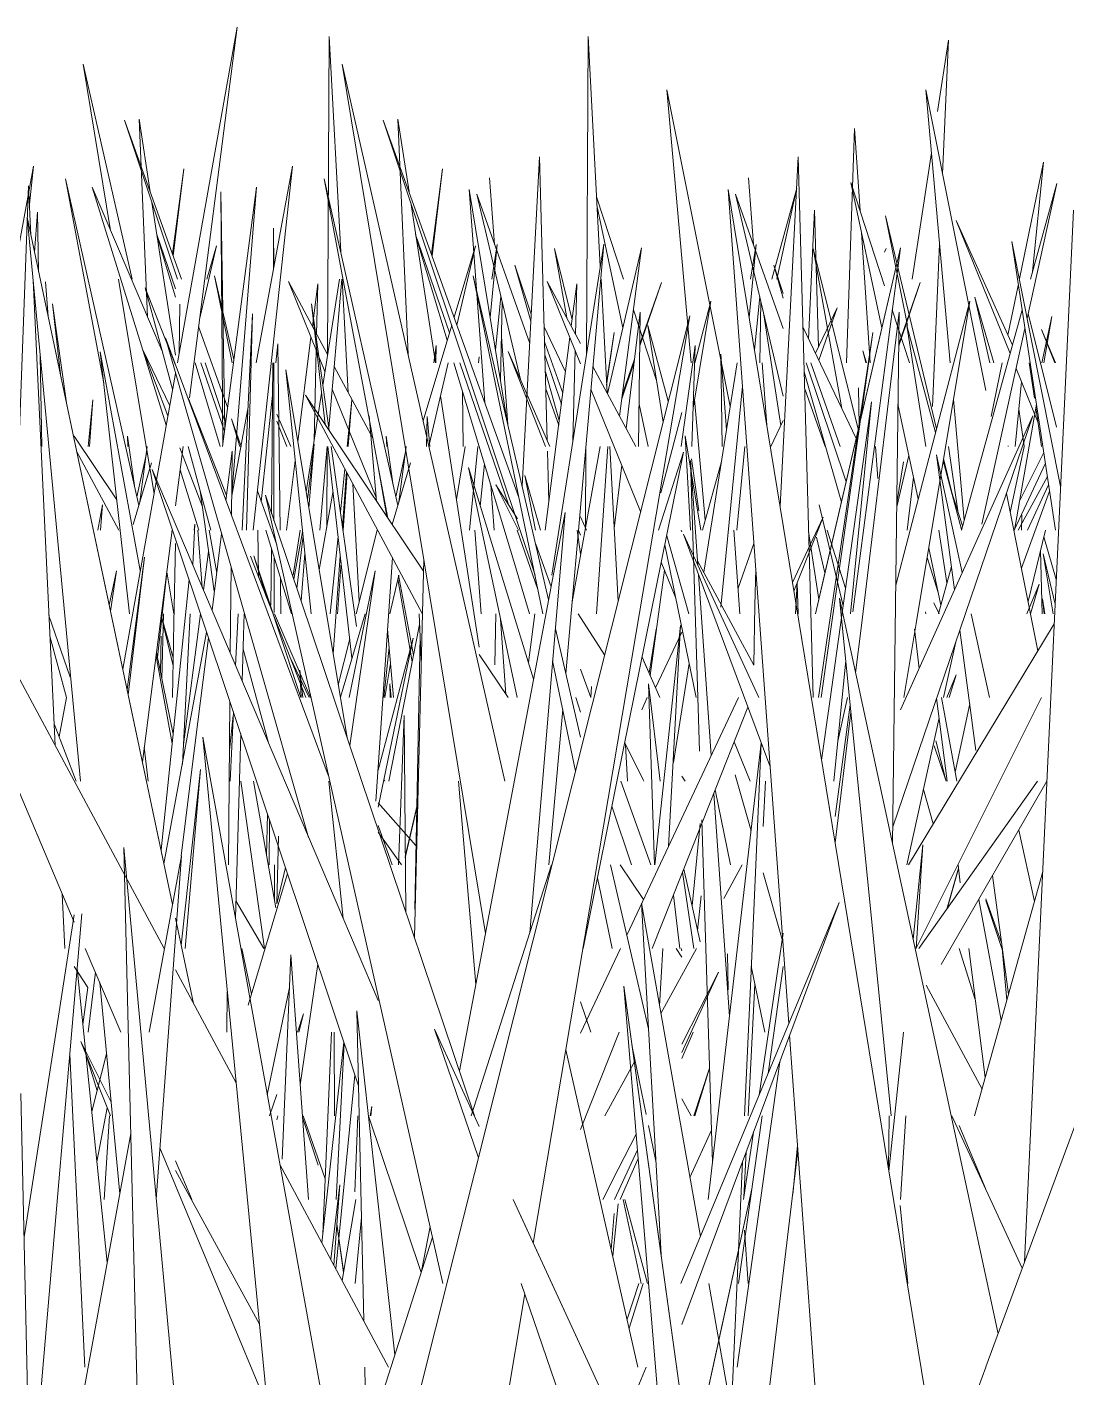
# Model space of a CAD drawing. Header units: millimetres. Extents: x -9575 to 27274, y -4387 to 11354.
# Drawn here: x -7420.38 to -7386.11, y 3071.7 to 3116.24 of the extents above; entities that cross this region are included whole.
import ezdxf

# ---------------------------------------------------------------- set-up
doc = ezdxf.new("R2010")
doc.units = ezdxf.units.MM
doc.layers.add('G-IMPT', color=8, linetype='Continuous', lineweight=9)

# ---------------------------------------------------------------- blocks, each defined once
blk = doc.blocks.new('Grass Array - 25_dwg-V27-North')
at = {"layer": 'G-IMPT'}
for p in [(-7392.965, 3103.062), (-7392.903, 3103.33)]:
    blk.add_line(p, (-7392.502, 3106.166), dxfattribs=at)
blk = doc.blocks.new('Grass Array - 25_dwg-V31-North')
at = {"layer": 'G-IMPT'}
for p in [(-7392.965, 3103.062), (-7392.903, 3103.33)]:
    blk.add_line(p, (-7392.502, 3106.166), dxfattribs=at)
blk = doc.blocks.new('Grass Array - 25_dwg-V35-North')
at = {"layer": 'G-IMPT'}
for p in [(-7392.965, 3103.062), (-7392.903, 3103.33)]:
    blk.add_line(p, (-7392.502, 3106.166), dxfattribs=at)
blk = doc.blocks.new('Grass Array - Grass Array-440908-North')
for name in ['Grass Array - 25_dwg-V27-North', 'Grass Array - 25_dwg-V31-North', 'Grass Array - 25_dwg-V35-North', 'Grass Array - 25_dwg-V35-North']:
    blk.add_blockref(name, (0, 0))
blk = doc.blocks.new('Grass Array - 25_dwg-V41-North')
at = {"layer": 'G-IMPT'}
for p, q in [((-7410.471, 3105.445), (-7410.415, 3115.929)), ((-7410.039, 3108.822), (-7410.415, 3115.929)), ((-7390.369, 3113.449), (-7390.013, 3115.803)), ((-7390.205, 3111.395), (-7390.013, 3115.803)), ((-7416.916, 3107.931), (-7418.523, 3115.009)), ((-7417.62, 3109.531), (-7418.523, 3115.009)), ((-7398.487, 3105.172), (-7399.288, 3114.165)), ((-7397.203, 3103.724), (-7399.288, 3114.165)), ((-7415.284, 3107.931), (-7417.167, 3113.171)), ((-7415.42, 3107.931), (-7417.167, 3113.171)), ((-7416.404, 3106.687), (-7416.684, 3113.195)), ((-7416.315, 3110.802), (-7416.684, 3113.195)), ((-7393.374, 3105.172), (-7393.103, 3112.896)), ((-7392.924, 3110.179), (-7393.103, 3112.896)), ((-7391.202, 3107.931), (-7390.573, 3112.092)), ((-7421.465, 3104.563), (-7420.162, 3111.647)), ((-7420.297, 3110.394), (-7420.162, 3111.647)), ((-7404.058, 3101.099), (-7403.489, 3111.957)), ((-7403.232, 3102.6), (-7403.489, 3111.957)), ((-7387.671, 3107.942), (-7386.881, 3111.778)), ((-7387.24, 3108.175), (-7386.881, 3111.778)), ((-7419.11, 3111.229), (-7417.847, 3104.497)), ((-7419.11, 3111.229), (-7416.69, 3100.469)), ((-7416.69, 3100.469), (-7419.11, 3111.229)), ((-7415.58, 3108.756), (-7415.211, 3111.56)), ((-7415.56, 3108.699), (-7415.211, 3111.56)), ((-7404.971, 3109.074), (-7405.133, 3111.262)), ((-7405.803, 3110.884), (-7405.293, 3103.865)), ((-7405.803, 3110.884), (-7404.539, 3103.166)), ((-7404.539, 3103.166), (-7405.803, 3110.884)), ((-7404.116, 3104.617), (-7405.558, 3110.726)), ((-7403.811, 3105.807), (-7405.558, 3110.726)), ((-7395.837, 3107.931), (-7395.012, 3110.931)), ((-7395.664, 3107.931), (-7395.015, 3110.881)), ((-7415.485, 3105.415), (-7416.262, 3110.457)), ((-7400.722, 3107.931), (-7401.605, 3110.644)), ((-7400.738, 3106.322), (-7401.588, 3110.314)), ((-7394.621, 3105.964), (-7394.424, 3110.195)), ((-7394.299, 3105.683), (-7394.424, 3110.195)), ((-7390.405, 3102.992), (-7392.091, 3110.012)), ((-7391.358, 3106.395), (-7392.091, 3110.012)), ((-7387.983, 3105.475), (-7389.759, 3109.856)), ((-7387.906, 3105.754), (-7389.759, 3109.856)), ((-7415.485, 3107.611), (-7416.099, 3109.399)), ((-7392.593, 3105.172), (-7392.876, 3109.462)), ((-7415.485, 3107.33), (-7416.091, 3109.346)), ((-7414.693, 3106.597), (-7414.131, 3109.02)), ((-7414.456, 3107.931), (-7414.131, 3109.02)), ((-7405.112, 3106.664), (-7404.878, 3109.073)), ((-7405.061, 3107.931), (-7404.878, 3109.073)), ((-7400.126, 3108.96), (-7401.243, 3104.149)), ((-7401.243, 3104.149), (-7400.126, 3108.96)), ((-7400.126, 3108.96), (-7400.848, 3103.415)), ((-7390.538, 3103.728), (-7390.305, 3109.083)), ((-7402.414, 3106.588), (-7402.999, 3108.938)), ((-7402.592, 3106.655), (-7402.999, 3108.938)), ((-7392.119, 3108.827), (-7392.063, 3108.938)), ((-7392.119, 3108.819), (-7392.063, 3108.938)), ((-7403.76, 3106.775), (-7404.298, 3108.386)), ((-7403.772, 3106.543), (-7404.298, 3108.386)), ((-7416.544, 3103.006), (-7417.356, 3107.931)), ((-7414.203, 3108.038), (-7413.611, 3105.172)), ((-7414.203, 3108.038), (-7413.56, 3105.279)), ((-7410.558, 3104.878), (-7411.764, 3107.847)), ((-7410.469, 3105.443), (-7411.764, 3107.847)), ((-7410.971, 3106.375), (-7410.794, 3107.77)), ((-7410.833, 3106.118), (-7410.794, 3107.77)), ((-7410.629, 3104.422), (-7410.08, 3107.931)), ((-7410.434, 3103.028), (-7410.002, 3107.931)), ((-7409.793, 3104.187), (-7409.992, 3107.931)), ((-7400.18, 3105.733), (-7399.471, 3107.821)), ((-7400.18, 3105.789), (-7399.471, 3107.821)), ((-7388.054, 3106.083), (-7387.718, 3107.715)), ((-7404.762, 3107.356), (-7404.935, 3105.588)), ((-7404.723, 3107.188), (-7404.773, 3104.597)), ((-7398.426, 3103.671), (-7397.839, 3107.201)), ((-7398.367, 3105.172), (-7397.839, 3107.201)), ((-7389.139, 3107.336), (-7388.646, 3105.172)), ((-7389.139, 3107.336), (-7388.516, 3105.172)), ((-7388.516, 3105.172), (-7389.139, 3107.336)), ((-7419.535, 3107.113), (-7419.258, 3104.694)), ((-7419.535, 3107.113), (-7419.079, 3103.848)), ((-7400.629, 3103.007), (-7400.167, 3106.841)), ((-7399.631, 3104.581), (-7400.392, 3106.918)), ((-7400.221, 3102.413), (-7400.167, 3106.841)), ((-7395.535, 3103.098), (-7396.09, 3106.754)), ((-7386.456, 3103.052), (-7387.385, 3106.79)), ((-7413.766, 3103.708), (-7414.723, 3106.369)), ((-7402.632, 3104.872), (-7403.335, 3106.353)), ((-7399.915, 3106.395), (-7399.417, 3103.213)), ((-7399.915, 3106.395), (-7399.244, 3103.903)), ((-7411.455, 3102.568), (-7411.018, 3106.01)), ((-7404.532, 3103.136), (-7404.745, 3106.022)), ((-7402.722, 3104.165), (-7403.322, 3105.865)), ((-7401.28, 3104.503), (-7401.032, 3106.166)), ((-7401.277, 3104.436), (-7401.032, 3106.166)), ((-7410.916, 3102.588), (-7410.845, 3105.586)), ((-7406.89, 3105.741), (-7406.968, 3105.172)), ((-7406.89, 3105.741), (-7406.908, 3105.172)), ((-7406.908, 3105.172), (-7406.89, 3105.741)), ((-7402.768, 3103.803), (-7403.31, 3105.426)), ((-7392.837, 3105.566), (-7392.732, 3105.172)), ((-7392.837, 3105.566), (-7392.714, 3105.172)), ((-7414.007, 3102.413), (-7414.836, 3105.172)), ((-7413.87, 3102.914), (-7414.646, 3105.172)), ((-7413.836, 3103.176), (-7414.501, 3105.172)), ((-7408.973, 3102.662), (-7410.256, 3105.046)), ((-7405.501, 3105.172), (-7405.471, 3105.364)), ((-7400.774, 3103.985), (-7400.366, 3105.185)), ((-7400.753, 3104.144), (-7400.354, 3105.289)), ((-7388.607, 3103.397), (-7388.242, 3105.172)), ((-7387.058, 3103.194), (-7387.783, 3104.982)), ((-7387.177, 3104.006), (-7387.347, 3105.172)), ((-7402.837, 3103.264), (-7403.295, 3104.868)), ((-7387.814, 3102.413), (-7387.602, 3104.536)), ((-7411.179, 3100.911), (-7410.668, 3104.172)), ((-7408.872, 3100.728), (-7410.322, 3104.298)), ((-7406.003, 3102.413), (-7406.023, 3104.231)), ((-7402.856, 3103.117), (-7403.279, 3104.31)), ((-7392.955, 3103.107), (-7392.981, 3104.347)), ((-7418.359, 3102.413), (-7418.206, 3103.945)), ((-7418.318, 3102.413), (-7418.206, 3103.945)), ((-7399.907, 3102.413), (-7400.204, 3103.809)), ((-7398.235, 3102.339), (-7398.379, 3103.955)), ((-7387.692, 3103.636), (-7387.511, 3102.426)), ((-7386.944, 3102.413), (-7387.131, 3103.696)), ((-7412.147, 3103.477), (-7411.681, 3102.413)), ((-7411.681, 3102.413), (-7412.147, 3103.477)), ((-7412.147, 3103.25), (-7411.816, 3102.413)), ((-7399.485, 3100.882), (-7398.795, 3103.531)), ((-7417.419, 3100.652), (-7418.823, 3102.748)), ((-7417.053, 3102.413), (-7417.066, 3102.752)), ((-7416.838, 3101.128), (-7417.066, 3102.752)), ((-7416.544, 3103.006), (-7416.191, 3100.859)), ((-7416.653, 3100.591), (-7416.414, 3102.413)), ((-7410.732, 3099.654), (-7410.489, 3102.413)), ((-7410.487, 3102.413), (-7410.501, 3099.739)), ((-7406.222, 3100.662), (-7405.942, 3102.413)), ((-7405.791, 3099.654), (-7405.524, 3102.413)), ((-7398.235, 3102.339), (-7398.024, 3099.977)), ((-7392.341, 3101.35), (-7392.411, 3102.413)), ((-7417.351, 3099.654), (-7418.742, 3102.255)), ((-7416.877, 3099.843), (-7416.271, 3101.869)), ((-7416.752, 3100.745), (-7416.444, 3102.183)), ((-7411.826, 3099.654), (-7411.536, 3101.932)), ((-7405.303, 3101.834), (-7405.439, 3100.441)), ((-7403.177, 3100.589), (-7403.223, 3102.252)), ((-7398.234, 3100.288), (-7398.479, 3102.005)), ((-7398.113, 3099.654), (-7397.492, 3101.913)), ((-7391.714, 3100.549), (-7391.493, 3101.906)), ((-7389.9, 3100.891), (-7390.171, 3102.019)), ((-7409.957, 3099.654), (-7409.83, 3101.541)), ((-7401.026, 3099.708), (-7400.775, 3101.794)), ((-7409.429, 3097.305), (-7409.634, 3101.175)), ((-7405.095, 3101.143), (-7404.987, 3099.654)), ((-7387.609, 3098.4), (-7386.677, 3100.932)), ((-7410.751, 3098.347), (-7410.293, 3100.897)), ((-7387.601, 3099.654), (-7387.589, 3100.16)), ((-7411.609, 3098.168), (-7411.376, 3099.654)), ((-7411.589, 3098.038), (-7411.293, 3099.602)), ((-7409.532, 3096.895), (-7408.84, 3099.654)), ((-7405.414, 3096.895), (-7405.615, 3099.654)), ((-7387.389, 3097.297), (-7386.808, 3099.654)), ((-7386.863, 3099.43), (-7386.459, 3098.026)), ((-7386.459, 3098.026), (-7386.863, 3099.43)), ((-7390.714, 3098.756), (-7390.352, 3097.594)), ((-7386.976, 3098.974), (-7386.92, 3096.895)), ((-7417.667, 3097.174), (-7417.432, 3098.313)), ((-7417.626, 3096.983), (-7417.432, 3098.313)), ((-7415.765, 3098.28), (-7415.537, 3096.895)), ((-7410.143, 3096.895), (-7410.029, 3098.588)), ((-7387.425, 3096.895), (-7387.027, 3097.868)), ((-7387.308, 3096.895), (-7387.027, 3097.868)), ((-7386.836, 3096.895), (-7386.912, 3097.393)), ((-7386.856, 3096.895), (-7386.912, 3097.393)), ((-7415.932, 3094.745), (-7415.879, 3096.895)), ((-7404.956, 3095.215), (-7404.923, 3096.895)), ((-7404.773, 3096.715), (-7404.593, 3094.238)), ((-7415.974, 3094.952), (-7415.95, 3096.158)), ((-7410.119, 3094.556), (-7409.74, 3096.066)), ((-7399.639, 3096.384), (-7399.879, 3094.941)), ((-7408.41, 3094.136), (-7408.425, 3094.591)), ((-7408.371, 3094.136), (-7408.425, 3094.591)), ((-7400.12, 3093.73), (-7399.938, 3094.136)), ((-7408.601, 3091.421), (-7408.58, 3091.377))]:
    blk.add_line(p, q, dxfattribs=at)
blk = doc.blocks.new('Grass Array - Grass Array-V47-North')
blk.add_blockref('Grass Array - 25_dwg-V41-North', (0, 0))
blk = doc.blocks.new('Grass Array - 25_dwg-V48-North')
at = {"layer": 'G-IMPT'}
for p, q in [((-7415.422, 3105.172), (-7413.45, 3116.238)), ((-7415.026, 3104.011), (-7413.45, 3116.238)), ((-7401.941, 3105.445), (-7401.885, 3115.929)), ((-7401.484, 3108.352), (-7401.885, 3115.929)), ((-7404.627, 3091.377), (-7409.993, 3115.009)), ((-7408.014, 3103.006), (-7409.993, 3115.009)), ((-7389.957, 3105.172), (-7390.758, 3114.165)), ((-7388.778, 3104.254), (-7390.758, 3114.165)), ((-7404.164, 3100.723), (-7408.637, 3113.171)), ((-7404.75, 3101.509), (-7408.637, 3113.171)), ((-7407.82, 3105.437), (-7408.154, 3113.195)), ((-7407.785, 3110.802), (-7408.154, 3113.195)), ((-7412.847, 3100.37), (-7411.631, 3111.647)), ((-7412.823, 3105.172), (-7411.631, 3111.647)), ((-7395.562, 3100.44), (-7394.959, 3111.957)), ((-7394.647, 3100.586), (-7394.959, 3111.957)), ((-7410.58, 3111.229), (-7408.481, 3100.044)), ((-7410.58, 3111.229), (-7408.16, 3100.469)), ((-7408.16, 3100.469), (-7410.58, 3111.229)), ((-7407.05, 3108.756), (-7406.681, 3111.56)), ((-7407.029, 3108.699), (-7406.681, 3111.56)), ((-7396.441, 3109.074), (-7396.603, 3111.262)), ((-7420.737, 3099.983), (-7420.326, 3111.004)), ((-7420.248, 3109.371), (-7420.326, 3111.004)), ((-7415.789, 3103.113), (-7418.232, 3110.961)), ((-7415.92, 3105.556), (-7418.232, 3110.961)), ((-7413.921, 3102.527), (-7413.986, 3110.805)), ((-7413.854, 3103.036), (-7413.986, 3110.805)), ((-7413.936, 3102.413), (-7412.816, 3110.964)), ((-7413.631, 3100.838), (-7412.816, 3110.964)), ((-7397.273, 3110.884), (-7395.275, 3083.386)), ((-7397.273, 3110.884), (-7395.458, 3099.806)), ((-7386.998, 3048.153), (-7397.273, 3110.884)), ((-7395.457, 3104.07), (-7397.028, 3110.726)), ((-7395.457, 3106.302), (-7397.028, 3110.726)), ((-7392.208, 3106.322), (-7393.228, 3111.113)), ((-7392.119, 3107.706), (-7393.228, 3111.113)), ((-7387.421, 3106.628), (-7386.44, 3111.084)), ((-7387.307, 3107.931), (-7386.44, 3111.084)), ((-7406.917, 3105.172), (-7407.732, 3110.457)), ((-7420.376, 3109.974), (-7418.61, 3091.377)), ((-7420.376, 3109.974), (-7418.076, 3099.11)), ((-7415.578, 3087.307), (-7420.376, 3109.974)), ((-7420.131, 3108.818), (-7420.031, 3110.134)), ((-7419.994, 3108.171), (-7420.031, 3110.134)), ((-7386.41, 3099.088), (-7385.894, 3110.195)), ((-7412.258, 3108.241), (-7412.249, 3109.607)), ((-7412.247, 3108.301), (-7412.249, 3109.607)), ((-7406.456, 3106.161), (-7407.569, 3109.399)), ((-7418.823, 3086.725), (-7428.288, 3109.032)), ((-7406.53, 3105.915), (-7407.561, 3109.346)), ((-7406.302, 3106.675), (-7405.6, 3109.02)), ((-7406.207, 3106.409), (-7405.6, 3109.02)), ((-7403.079, 3098.168), (-7401.37, 3109.077)), ((-7402.62, 3094.922), (-7401.37, 3109.077)), ((-7396.582, 3106.664), (-7396.348, 3109.073)), ((-7396.531, 3107.931), (-7396.348, 3109.073)), ((-7394.397, 3096.895), (-7391.596, 3108.96)), ((-7391.596, 3108.96), (-7394.075, 3098.283)), ((-7391.596, 3108.96), (-7393.158, 3096.962)), ((-7386.483, 3099.654), (-7387.926, 3109.165)), ((-7386.317, 3101.087), (-7387.926, 3109.165)), ((-7392.985, 3102.978), (-7394.469, 3108.938)), ((-7393.527, 3103.66), (-7394.469, 3108.938)), ((-7395.457, 3107.454), (-7395.768, 3108.386)), ((-7395.457, 3107.295), (-7395.768, 3108.386)), ((-7419.449, 3092.55), (-7420.177, 3107.887)), ((-7419.682, 3106.698), (-7419.77, 3107.84)), ((-7415.578, 3104.295), (-7416.486, 3107.642)), ((-7415.485, 3105.088), (-7416.486, 3107.642)), ((-7405.673, 3108.038), (-7403.374, 3096.895)), ((-7405.673, 3108.038), (-7403.187, 3097.359)), ((-7402.133, 3105.136), (-7403.234, 3107.847)), ((-7402.133, 3105.802), (-7403.234, 3107.847)), ((-7402.441, 3106.375), (-7402.263, 3107.77)), ((-7402.303, 3106.118), (-7402.263, 3107.77)), ((-7401.263, 3104.187), (-7401.461, 3107.931)), ((-7391.65, 3105.733), (-7390.941, 3107.821)), ((-7391.649, 3105.789), (-7390.941, 3107.821)), ((-7396.232, 3107.356), (-7396.405, 3105.588)), ((-7396.193, 3107.188), (-7396.232, 3105.172)), ((-7391.747, 3097.84), (-7389.309, 3107.201)), ((-7391.077, 3096.571), (-7389.309, 3107.201)), ((-7415.336, 3107.101), (-7415.366, 3105.486)), ((-7412.943, 3106.781), (-7413.287, 3099.654)), ((-7413.267, 3048), (-7398.538, 3106.72)), ((-7412.943, 3106.781), (-7413.145, 3099.654)), ((-7411.005, 3107.113), (-7410.549, 3103.131)), ((-7411.005, 3107.113), (-7410.422, 3102.942)), ((-7400.298, 3096.276), (-7398.538, 3106.72)), ((-7394.393, 3105.486), (-7393.681, 3106.976)), ((-7394.287, 3105.261), (-7393.681, 3106.976)), ((-7392.892, 3096.424), (-7391.637, 3106.841)), ((-7391.294, 3105.172), (-7391.862, 3106.918)), ((-7391.851, 3089.298), (-7391.637, 3106.841)), ((-7389.583, 3099.654), (-7387.585, 3106.92)), ((-7407.325, 3103.258), (-7406.382, 3106.407)), ((-7393.057, 3102.668), (-7394.805, 3106.353)), ((-7391.385, 3106.395), (-7390.762, 3102.413)), ((-7391.385, 3106.395), (-7390.436, 3102.871)), ((-7388.913, 3099.847), (-7387.492, 3106.304)), ((-7386.93, 3105.172), (-7386.607, 3106.696)), ((-7386.873, 3105.172), (-7386.607, 3106.696)), ((-7412.825, 3095.559), (-7415.816, 3105.997)), ((-7410.453, 3091.574), (-7415.816, 3105.997)), ((-7403.296, 3099.654), (-7402.487, 3106.01)), ((-7394.203, 3094.136), (-7392.502, 3106.166)), ((-7394.027, 3095.946), (-7392.502, 3106.166)), ((-7386.511, 3105.172), (-7386.942, 3106.267)), ((-7386.484, 3105.172), (-7386.942, 3106.267)), ((-7419.885, 3102.413), (-7419.942, 3105.405)), ((-7416.642, 3098.327), (-7417.962, 3105.532)), ((-7417.001, 3096.895), (-7417.962, 3105.532)), ((-7415.675, 3103.75), (-7416.548, 3105.575)), ((-7415.734, 3103.422), (-7416.548, 3105.575)), ((-7412.111, 3105.791), (-7412.176, 3105.172)), ((-7412.111, 3105.791), (-7412.039, 3099.654)), ((-7404.519, 3105.539), (-7403.286, 3102.413)), ((-7404.519, 3105.539), (-7403.151, 3102.413)), ((-7403.151, 3102.413), (-7404.519, 3105.539)), ((-7402.386, 3102.588), (-7402.315, 3105.586)), ((-7398.36, 3105.741), (-7398.815, 3102.413)), ((-7398.36, 3105.741), (-7398.466, 3102.413)), ((-7398.466, 3102.413), (-7398.36, 3105.741)), ((-7397.325, 3102.958), (-7397.507, 3105.453)), ((-7397.473, 3102.413), (-7397.507, 3105.453)), ((-7412.315, 3100.195), (-7412.28, 3105.172)), ((-7412.238, 3099.964), (-7412.244, 3105.172)), ((-7411.851, 3104.941), (-7411.009, 3096.895)), ((-7411.851, 3104.941), (-7410.169, 3094.859)), ((-7409.827, 3092.809), (-7411.851, 3104.941)), ((-7407.113, 3102.508), (-7406.494, 3105.172)), ((-7404.306, 3098.518), (-7406.306, 3105.172)), ((-7404.51, 3100.497), (-7406.116, 3105.172)), ((-7400.309, 3102.413), (-7401.726, 3105.046)), ((-7398.075, 3098.263), (-7396.971, 3105.172)), ((-7396, 3103.114), (-7396.152, 3105.172)), ((-7393.386, 3101.249), (-7394.695, 3105.172)), ((-7393.575, 3102.413), (-7394.547, 3105.172)), ((-7417.222, 3095.072), (-7415.485, 3104.821)), ((-7393.541, 3100.58), (-7394.764, 3104.868)), ((-7412.288, 3104.104), (-7412.657, 3100.588)), ((-7407.349, 3096.902), (-7411.201, 3104.104)), ((-7407.315, 3098.301), (-7411.201, 3104.104)), ((-7405.471, 3095.79), (-7406.748, 3104.077)), ((-7400.156, 3100.269), (-7401.792, 3104.298)), ((-7397.508, 3097.108), (-7396.801, 3104.396)), ((-7394.075, 3102.413), (-7394.749, 3104.31)), ((-7413.802, 3100.795), (-7415.063, 3104.011)), ((-7413.631, 3100.779), (-7413.091, 3103.716)), ((-7409.829, 3102.413), (-7409.676, 3103.945)), ((-7409.788, 3102.413), (-7409.676, 3103.945)), ((-7393.922, 3094.004), (-7392.55, 3103.878)), ((-7393.243, 3096.895), (-7392.55, 3103.878)), ((-7391.008, 3100.678), (-7391.674, 3103.809)), ((-7389.705, 3102.339), (-7389.849, 3103.955)), ((-7387.838, 3099.654), (-7387.113, 3103.804)), ((-7413.315, 3102.413), (-7413.641, 3103.318)), ((-7413.641, 3103.318), (-7413.362, 3102.413)), ((-7408.862, 3100.612), (-7409.106, 3103.425)), ((-7407.213, 3102.413), (-7407.189, 3103.403)), ((-7407.105, 3102.413), (-7407.189, 3103.403)), ((-7395.863, 3102.413), (-7395.457, 3103.263)), ((-7391.844, 3089.869), (-7387.229, 3103.421)), ((-7391.59, 3093.73), (-7387.229, 3103.421)), ((-7408.523, 3102.413), (-7408.536, 3102.752)), ((-7408.308, 3101.128), (-7408.536, 3102.752)), ((-7408.014, 3103.006), (-7405.269, 3086.354)), ((-7398.509, 3099.654), (-7398.687, 3102.758)), ((-7398.166, 3099.654), (-7398.687, 3102.758)), ((-7415.233, 3102.413), (-7415.485, 3100.457)), ((-7414.598, 3100.418), (-7415.336, 3102.371)), ((-7414.321, 3099.654), (-7415.068, 3102.413)), ((-7411.137, 3100.657), (-7410.918, 3102.485)), ((-7411.092, 3100.388), (-7410.918, 3102.485)), ((-7410.467, 3102.413), (-7409.667, 3095.431)), ((-7410.349, 3102.413), (-7409.52, 3096.479)), ((-7408.123, 3100.591), (-7407.884, 3102.413)), ((-7402.411, 3097.289), (-7401.491, 3102.413)), ((-7401.957, 3102.413), (-7401.971, 3099.739)), ((-7401.613, 3096.895), (-7401.241, 3102.413)), ((-7400.899, 3097.305), (-7401.17, 3102.413)), ((-7396.716, 3102.413), (-7396.986, 3099.654)), ((-7389.704, 3100.288), (-7390.007, 3102.413)), ((-7389.705, 3102.339), (-7389.494, 3099.977)), ((-7388.778, 3072.066), (-7377.593, 3102.436)), ((-7388.042, 3102.435), (-7388.044, 3102.413)), ((-7388.042, 3102.435), (-7388.042, 3102.413)), ((-7388.042, 3102.413), (-7388.042, 3102.435)), ((-7387.975, 3100.233), (-7387.514, 3102.413)), ((-7413.822, 3100.635), (-7413.618, 3102.253)), ((-7413.637, 3100.137), (-7413.618, 3102.253)), ((-7408.347, 3099.843), (-7407.741, 3101.869)), ((-7408.222, 3100.745), (-7407.914, 3102.183)), ((-7400.716, 3092.458), (-7398.739, 3102.226)), ((-7399.562, 3099.654), (-7398.739, 3102.226)), ((-7398.214, 3092.368), (-7398.512, 3101.95)), ((-7398.27, 3098.484), (-7398.512, 3101.95)), ((-7391.313, 3102.114), (-7391.715, 3100.425)), ((-7389.556, 3098.252), (-7390.406, 3102.13)), ((-7390.406, 3102.13), (-7389.812, 3097.682)), ((-7390.185, 3101.936), (-7389.577, 3099.677)), ((-7387.834, 3099.674), (-7386.818, 3101.863)), ((-7387.672, 3100.604), (-7386.871, 3102.215)), ((-7409.453, 3081.337), (-7416.248, 3101.647)), ((-7412.265, 3092.277), (-7416.248, 3101.647)), ((-7414.712, 3099.654), (-7415.332, 3101.644)), ((-7410.046, 3100.247), (-7409.903, 3101.677)), ((-7409.98, 3099.777), (-7409.849, 3101.576)), ((-7408.522, 3100.104), (-7408.809, 3101.734)), ((-7404.228, 3094.136), (-7405.831, 3101.714)), ((-7403.683, 3094.737), (-7405.831, 3101.714)), ((-7404.75, 3101.509), (-7403.636, 3098.166)), ((-7403.622, 3099.654), (-7403.971, 3101.459)), ((-7403.451, 3099.654), (-7403.971, 3101.459)), ((-7391.161, 3101.4), (-7391.376, 3099.654)), ((-7387.709, 3099.654), (-7386.751, 3101.424)), ((-7414.208, 3097.644), (-7414.673, 3100.953)), ((-7412.147, 3099.172), (-7412.785, 3100.943)), ((-7404.179, 3099.654), (-7404.923, 3101.144)), ((-7404.209, 3100.026), (-7404.923, 3101.144)), ((-7389.544, 3099.797), (-7389.921, 3100.956)), ((-7387.41, 3099.654), (-7386.71, 3101.151)), ((-7418.047, 3099.654), (-7417.891, 3100.487)), ((-7417.95, 3099.654), (-7417.891, 3100.487)), ((-7406.673, 3074.823), (-7412.52, 3100.801)), ((-7409.398, 3091.535), (-7412.52, 3100.801)), ((-7394.469, 3094.136), (-7394.647, 3100.586)), ((-7393.484, 3097.154), (-7394.269, 3100.486)), ((-7387.065, 3095.677), (-7388.101, 3100.862)), ((-7412.847, 3100.37), (-7412.924, 3099.654)), ((-7406.126, 3081.825), (-7402.642, 3100.239)), ((-7403.436, 3090.802), (-7402.642, 3100.239)), ((-7402.133, 3100.088), (-7401.943, 3099.654)), ((-7401.943, 3099.654), (-7402.133, 3100.088)), ((-7395.151, 3097.928), (-7394.138, 3100.081)), ((-7395.104, 3097.643), (-7394.138, 3100.081)), ((-7415.588, 3099.654), (-7416.574, 3092.01)), ((-7414.915, 3098.511), (-7414.845, 3099.854)), ((-7414.866, 3099.654), (-7414.845, 3099.854)), ((-7414.599, 3097.767), (-7414.748, 3099.654)), ((-7414.125, 3098.234), (-7414.376, 3099.654)), ((-7412.745, 3098.097), (-7412.767, 3099.654)), ((-7412.511, 3099.654), (-7411.661, 3096.895)), ((-7403.546, 3097.693), (-7404.22, 3099.654)), ((-7402.246, 3099.654), (-7402.133, 3098.866)), ((-7402.198, 3099.654), (-7402.133, 3099.489)), ((-7398.795, 3099.6), (-7398.824, 3099.654)), ((-7396.884, 3096.895), (-7397.084, 3099.654)), ((-7386.998, 3048.153), (-7395.458, 3099.806)), ((-7394.288, 3097.361), (-7394.62, 3099.612)), ((-7393.403, 3097.739), (-7394.006, 3099.654)), ((-7390.331, 3099.654), (-7390.06, 3097.92)), ((-7415.485, 3099.215), (-7415.534, 3096.597)), ((-7414.279, 3097.013), (-7413.962, 3099.527)), ((-7411.486, 3097.734), (-7411.279, 3099.469)), ((-7410.382, 3096.895), (-7410.127, 3099.442)), ((-7403.107, 3097.782), (-7403.614, 3099.193)), ((-7398.324, 3094.136), (-7399.357, 3099.173)), ((-7398.562, 3096.895), (-7399.297, 3099.469)), ((-7395.892, 3091.879), (-7398.746, 3099.515)), ((-7396.263, 3094.136), (-7398.746, 3099.515)), ((-7396.945, 3097.742), (-7396.425, 3099.214)), ((-7394.358, 3099.418), (-7394.082, 3098.25)), ((-7415.578, 3087.307), (-7418.076, 3099.11)), ((-7416.506, 3098.765), (-7417.08, 3094.403)), ((-7417.08, 3094.404), (-7416.506, 3098.765)), ((-7417.043, 3094.226), (-7416.506, 3098.765)), ((-7414.557, 3097.669), (-7414.391, 3098.943)), ((-7411.193, 3094.136), (-7413.017, 3098.791)), ((-7412.902, 3098.804), (-7412.485, 3097.433)), ((-7412.902, 3098.804), (-7412.266, 3096.895)), ((-7411.349, 3094.136), (-7412.902, 3098.804)), ((-7412.337, 3097.177), (-7412.324, 3099.045)), ((-7412.236, 3098.755), (-7412.234, 3096.937)), ((-7411.347, 3097.319), (-7411.217, 3098.879)), ((-7410.288, 3095.572), (-7410.052, 3098.794)), ((-7408.883, 3090.717), (-7408.336, 3098.748)), ((-7407.611, 3086.232), (-7407.305, 3098.701)), ((-7390.663, 3099.06), (-7390.263, 3097.18)), ((-7386.41, 3099.088), (-7387.503, 3075.527)), ((-7386.497, 3097.216), (-7386.885, 3098.873)), ((-7386.556, 3096.895), (-7386.885, 3098.873)), ((-7422.583, 3098.395), (-7415.86, 3085.859)), ((-7413.677, 3095.598), (-7413.652, 3098.446)), ((-7409.762, 3094.136), (-7408.902, 3098.313)), ((-7409.742, 3092.556), (-7408.902, 3098.313)), ((-7404.306, 3098.518), (-7403.818, 3096.895)), ((-7399.372, 3098.338), (-7399.846, 3094.866)), ((-7398.997, 3097.415), (-7399.475, 3098.592)), ((-7397.636, 3097.448), (-7398.281, 3098.645)), ((-7396.364, 3098.378), (-7396.388, 3097.173)), ((-7394.397, 3096.895), (-7394.075, 3098.283)), ((-7390.342, 3096.895), (-7389.914, 3098.45)), ((-7416.077, 3095.461), (-7415.783, 3098.141)), ((-7415.96, 3089.11), (-7415.035, 3098.022)), ((-7412.021, 3098.064), (-7412.007, 3096.895)), ((-7408.416, 3096.895), (-7408.121, 3098.167)), ((-7407.679, 3095.311), (-7408.159, 3098.044)), ((-7408.129, 3098.167), (-7407.635, 3095.534)), ((-7397.831, 3092.224), (-7398.249, 3098.185)), ((-7395.055, 3096.895), (-7395.002, 3097.916)), ((-7394.964, 3096.895), (-7395.002, 3097.916)), ((-7397.636, 3097.448), (-7396.43, 3095.206)), ((-7391.901, 3080.341), (-7393.6, 3097.415)), ((-7391.715, 3088.663), (-7393.6, 3097.415)), ((-7396.426, 3095.215), (-7396.388, 3097.173)), ((-7390.753, 3096.895), (-7390.765, 3096.962)), ((-7390.757, 3096.895), (-7390.765, 3096.962)), ((-7390.489, 3097.259), (-7390.317, 3096.895)), ((-7418.951, 3094.809), (-7419.652, 3096.838)), ((-7415.561, 3095.182), (-7415.936, 3096.744)), ((-7415.556, 3095.441), (-7415.935, 3096.761)), ((-7415.534, 3096.597), (-7415.581, 3094.136)), ((-7415.257, 3091.942), (-7414.999, 3096.895)), ((-7415.224, 3092.581), (-7414.659, 3096.895)), ((-7413.42, 3096.895), (-7413.503, 3095.188)), ((-7413.223, 3096.895), (-7413.243, 3096.192)), ((-7412.217, 3096.895), (-7411.037, 3094.136)), ((-7410.051, 3094.149), (-7409.229, 3096.895)), ((-7408.45, 3091.377), (-7407.437, 3096.547)), ((-7407.452, 3096.895), (-7407.386, 3095.381)), ((-7403.852, 3095.286), (-7403.647, 3096.895)), ((-7401.343, 3095.537), (-7402.21, 3096.895)), ((-7398.838, 3096.506), (-7399.687, 3088.618)), ((-7398.838, 3096.506), (-7399.239, 3089.229)), ((-7399.239, 3089.229), (-7398.838, 3096.506)), ((-7391.077, 3096.571), (-7391.483, 3094.136)), ((-7388.654, 3094.136), (-7389.258, 3096.895)), ((-7387.802, 3094.456), (-7386.527, 3096.568)), ((-7419.08, 3094.136), (-7419.62, 3096.155)), ((-7415.863, 3088.651), (-7414.457, 3096.293)), ((-7414.83, 3092.641), (-7414.393, 3096.103)), ((-7413.286, 3094.678), (-7413.243, 3096.192)), ((-7408.809, 3090.523), (-7407.656, 3096.089)), ((-7408.809, 3091.737), (-7407.656, 3096.089)), ((-7408.3, 3094.136), (-7408.496, 3096.393)), ((-7407.6, 3087.153), (-7407.42, 3096.158)), ((-7400.298, 3096.276), (-7403.692, 3076.145)), ((-7402.133, 3092.828), (-7402.965, 3096.403)), ((-7398.795, 3096.284), (-7399.668, 3094.459)), ((-7392.892, 3096.424), (-7393.07, 3094.952)), ((-7391.126, 3096.399), (-7390.976, 3095.095)), ((-7389.635, 3096.357), (-7389.105, 3092.385)), ((-7415.564, 3092.928), (-7416.109, 3095.617)), ((-7413.256, 3095.727), (-7412.42, 3092.64)), ((-7408.615, 3094.136), (-7408.445, 3095.8)), ((-7394.027, 3095.946), (-7394.297, 3094.136)), ((-7389.765, 3095.976), (-7390.17, 3094.136)), ((-7415.596, 3092.619), (-7416.124, 3095.499)), ((-7412.825, 3095.559), (-7411.095, 3089.523)), ((-7411.076, 3094.136), (-7411.719, 3095.478)), ((-7408.587, 3094.136), (-7408.397, 3095.256)), ((-7404.525, 3094.136), (-7405.471, 3095.548)), ((-7403.054, 3095.343), (-7402.304, 3091.706)), ((-7399.526, 3094.136), (-7400.108, 3095.464)), ((-7400.049, 3095.329), (-7399.527, 3094.136)), ((-7398.555, 3095.261), (-7399.077, 3091.989)), ((-7393.79, 3091.377), (-7393.395, 3095.357)), ((-7411.384, 3095.036), (-7411.339, 3094.136)), ((-7411.384, 3095.036), (-7411.287, 3094.136)), ((-7409.827, 3092.809), (-7410.169, 3094.859)), ((-7401.797, 3094.136), (-7402.133, 3095.07)), ((-7390.07, 3094.136), (-7389.753, 3094.879)), ((-7389.984, 3094.136), (-7389.753, 3094.879)), ((-7401.774, 3094.493), (-7401.798, 3094.136)), ((-7399.7, 3088.618), (-7399.895, 3094.591)), ((-7399.515, 3091.377), (-7399.895, 3094.591)), ((-7387.802, 3094.456), (-7391.329, 3088.618)), ((-7419.318, 3092.838), (-7419.076, 3094.136)), ((-7413.739, 3088.618), (-7413.691, 3094.005)), ((-7402.293, 3094.136), (-7402.133, 3093.654)), ((-7400.614, 3086.303), (-7396.933, 3094.136)), ((-7397.864, 3090.671), (-7396.617, 3093.82)), ((-7393.922, 3094.004), (-7394.191, 3092.068)), ((-7393.744, 3090.216), (-7393.25, 3093.892)), ((-7393.66, 3092.691), (-7393.336, 3094.136)), ((-7391.069, 3085.89), (-7386.946, 3094.136)), ((-7390.05, 3091.377), (-7390.4, 3094.11)), ((-7389.731, 3091.377), (-7390.242, 3094.136)), ((-7389.786, 3091.675), (-7389.31, 3093.928)), ((-7413.582, 3093.544), (-7413.705, 3092.402)), ((-7413.577, 3093.662), (-7413.687, 3091.377)), ((-7408.131, 3088.618), (-7407.952, 3093.538)), ((-7407.895, 3087.074), (-7407.952, 3093.538)), ((-7403.177, 3088.618), (-7402.724, 3093.744)), ((-7393.226, 3093.655), (-7393.745, 3089.347)), ((-7390.317, 3093.465), (-7391.384, 3088.618)), ((-7419.483, 3093.266), (-7418.755, 3091.377)), ((-7413.508, 3086.859), (-7413.335, 3092.941)), ((-7416.511, 3092.495), (-7416.387, 3091.377)), ((-7414.83, 3092.641), (-7415.299, 3088.921)), ((-7413.168, 3084.974), (-7414.586, 3092.831)), ((-7411.609, 3061.988), (-7414.586, 3092.831)), ((-7400.071, 3091.421), (-7400.68, 3092.64)), ((-7400.586, 3091.377), (-7400.649, 3092.579)), ((-7397.933, 3077.582), (-7396.179, 3092.628)), ((-7396.544, 3091.377), (-7397.071, 3092.675)), ((-7396.527, 3084.862), (-7396.179, 3092.628)), ((-7390.091, 3091.377), (-7390.48, 3092.541)), ((-7390.102, 3091.41), (-7390.426, 3092.712)), ((-7412.265, 3092.277), (-7408.809, 3084.145)), ((-7400.716, 3092.458), (-7402.052, 3085.859)), ((-7415.295, 3085.97), (-7414.656, 3091.757)), ((-7415.17, 3085.859), (-7414.656, 3091.757)), ((-7396.516, 3089.736), (-7397.043, 3091.581)), ((-7413.328, 3091.377), (-7412.553, 3085.859)), ((-7412.176, 3087.206), (-7412.913, 3091.377)), ((-7410.432, 3091.377), (-7409.958, 3086.849)), ((-7409.398, 3091.535), (-7405.627, 3080.341)), ((-7406.161, 3091.377), (-7405.588, 3084.67)), ((-7399.814, 3088.618), (-7400.806, 3091.377)), ((-7400.071, 3091.421), (-7400.049, 3091.377)), ((-7398.687, 3091.377), (-7398.795, 3091.546)), ((-7396.115, 3089.879), (-7396.037, 3091.377)), ((-7390.987, 3085.859), (-7387.077, 3091.377)), ((-7390.248, 3085.331), (-7386.768, 3091.377)), ((-7403.436, 3090.802), (-7403.808, 3086.379)), ((-7397.229, 3083.621), (-7397.744, 3090.976)), ((-7397.192, 3088.618), (-7397.699, 3091.089)), ((-7390.838, 3091.099), (-7390.515, 3089.966)), ((-7412.48, 3088.924), (-7412.449, 3090.292)), ((-7407.558, 3089.253), (-7408.809, 3090.664)), ((-7407.911, 3088.898), (-7407.503, 3090.633)), ((-7407.911, 3088.855), (-7407.504, 3090.596)), ((-7401.101, 3090.558), (-7400.455, 3088.618)), ((-7399.771, 3085.859), (-7397.864, 3090.671)), ((-7397.864, 3090.671), (-7399.77, 3085.859)), ((-7412.398, 3088.618), (-7412.387, 3090.107)), ((-7408.342, 3088.618), (-7408.809, 3089.911)), ((-7398.461, 3087.272), (-7398.198, 3089.986)), ((-7398.143, 3090.099), (-7397.791, 3078.803)), ((-7412.142, 3087.349), (-7412.087, 3089.56)), ((-7408.037, 3088.618), (-7408.809, 3089.697)), ((-7387.181, 3087.415), (-7387.696, 3089.764)), ((-7413.39, 3048), (-7417.188, 3089.187)), ((-7417.009, 3081.915), (-7417.188, 3089.187)), ((-7416.346, 3083.1), (-7415.283, 3088.921)), ((-7416.12, 3077.602), (-7415.283, 3088.921)), ((-7391.177, 3086.167), (-7390.853, 3089.283)), ((-7391.07, 3085.859), (-7390.853, 3089.283)), ((-7412.225, 3088.618), (-7412.224, 3087.476)), ((-7411.861, 3088.535), (-7412.147, 3087.33)), ((-7405.739, 3080.341), (-7403.092, 3088.618)), ((-7399.895, 3083.215), (-7401.153, 3088.618)), ((-7400.064, 3087.474), (-7400.83, 3088.618)), ((-7398.193, 3086.083), (-7398.733, 3088.478)), ((-7397.412, 3087.509), (-7396.805, 3088.618)), ((-7391.715, 3088.663), (-7388.375, 3073.161)), ((-7390.068, 3087.16), (-7389.682, 3088.507)), ((-7390.057, 3087.172), (-7389.681, 3088.494)), ((-7389.621, 3088.028), (-7389.696, 3088.618)), ((-7413.09, 3083.994), (-7411.792, 3088.33)), ((-7401.579, 3088.194), (-7401.098, 3085.859)), ((-7398.405, 3085.859), (-7398.774, 3088.373)), ((-7395.47, 3086.077), (-7396.122, 3088.358)), ((-7386.906, 3088.404), (-7389.149, 3080.341)), ((-7388.032, 3084.357), (-7388.555, 3088.272)), ((-7419.131, 3085.859), (-7419.216, 3087.652)), ((-7398.917, 3086.312), (-7399.072, 3087.623)), ((-7398.165, 3087.601), (-7398.277, 3086.458)), ((-7412.573, 3085.859), (-7413.492, 3087.438)), ((-7399.48, 3075.777), (-7400.126, 3087.356)), ((-7398.895, 3080.385), (-7400.126, 3087.356)), ((-7398.795, 3073.464), (-7393.616, 3087.383)), ((-7396.458, 3080.534), (-7393.616, 3087.383)), ((-7388.272, 3083.494), (-7389.01, 3087.481)), ((-7388.253, 3086.019), (-7388.778, 3087.498)), ((-7388.25, 3085.859), (-7388.778, 3087.444)), ((-7420.272, 3067.118), (-7418.569, 3087.009)), ((-7419.441, 3082.993), (-7418.823, 3086.974)), ((-7414.888, 3084.046), (-7415.485, 3086.865)), ((-7414.888, 3084.046), (-7415.485, 3086.865)), ((-7398.917, 3086.312), (-7398.863, 3085.859)), ((-7395.457, 3086.368), (-7396.254, 3081.027)), ((-7417.285, 3083.1), (-7418.455, 3085.859)), ((-7412.981, 3084.357), (-7413.301, 3085.859)), ((-7402.133, 3083.072), (-7400.823, 3085.859)), ((-7399.529, 3083.972), (-7399.425, 3085.859)), ((-7398.315, 3085.859), (-7399.485, 3083.723)), ((-7398.795, 3085.58), (-7398.982, 3085.859)), ((-7398.795, 3085.78), (-7398.823, 3085.859)), ((-7389.128, 3084.178), (-7389.658, 3085.859)), ((-7389.343, 3085.859), (-7388.798, 3081.604)), ((-7388.237, 3085.859), (-7388.086, 3084.162)), ((-7411.964, 3078.918), (-7411.685, 3085.656)), ((-7411.097, 3077.582), (-7411.685, 3085.656)), ((-7411.373, 3081.37), (-7410.794, 3085.344)), ((-7397.275, 3084.496), (-7397.288, 3085.689)), ((-7418.823, 3085.267), (-7418.375, 3084.573)), ((-7417.733, 3075.506), (-7418.724, 3085.202)), ((-7418.358, 3083.1), (-7418.124, 3085.079)), ((-7415.485, 3085.159), (-7413.486, 3081.432)), ((-7413.168, 3084.974), (-7409.952, 3067.169)), ((-7398.795, 3082.706), (-7397.589, 3085.079)), ((-7398.795, 3082.437), (-7397.589, 3085.079)), ((-7396.061, 3083.1), (-7396.508, 3085.28)), ((-7395.955, 3081.746), (-7395.457, 3085.273)), ((-7418.375, 3084.573), (-7418.535, 3083.357)), ((-7417.98, 3084.738), (-7417.319, 3077.774)), ((-7411.73, 3084.577), (-7412.458, 3081.042)), ((-7400.708, 3084.621), (-7399.202, 3066.547)), ((-7400.708, 3084.621), (-7399.781, 3077.947)), ((-7396.665, 3055.511), (-7400.708, 3084.621)), ((-7396.527, 3084.862), (-7396.729, 3080.341)), ((-7396.615, 3080.341), (-7396.387, 3084.691)), ((-7390.75, 3084.652), (-7388.904, 3081.223)), ((-7413.788, 3083.1), (-7413.776, 3084.434)), ((-7402.133, 3084.102), (-7401.794, 3083.1)), ((-7401.794, 3083.1), (-7402.133, 3084.102)), ((-7411.464, 3083.1), (-7411.263, 3083.706)), ((-7411.416, 3083.1), (-7411.263, 3083.706)), ((-7409.507, 3083.81), (-7408.259, 3072.462)), ((-7409.507, 3083.81), (-7409.367, 3077.438)), ((-7406.947, 3083.197), (-7405.502, 3078.957)), ((-7406.947, 3083.197), (-7405.471, 3079.998)), ((-7405.471, 3079.998), (-7406.947, 3083.197)), ((-7419.441, 3082.993), (-7420.473, 3076.342)), ((-7417.626, 3080.341), (-7418.601, 3082.792)), ((-7417.606, 3080.8), (-7418.601, 3082.792)), ((-7410.66, 3076.161), (-7409.933, 3082.771)), ((-7410.34, 3083.1), (-7410.628, 3076.451)), ((-7410.25, 3083.1), (-7410.244, 3080.341)), ((-7410.244, 3080.341), (-7410.25, 3083.1)), ((-7410.192, 3077.582), (-7409.921, 3082.736)), ((-7402.133, 3079.898), (-7400.864, 3083.1)), ((-7400.862, 3083.1), (-7402.133, 3079.892)), ((-7398.795, 3082.24), (-7398.419, 3083.1)), ((-7395.247, 3083), (-7393.079, 3053.156)), ((-7391.972, 3078.519), (-7391.496, 3083.1)), ((-7418.475, 3072.065), (-7418.965, 3082.381)), ((-7418.436, 3082.386), (-7418.069, 3081.167)), ((-7418.242, 3080.488), (-7417.757, 3082.391)), ((-7400.242, 3072.065), (-7402.617, 3082.522)), ((-7400.432, 3082.633), (-7399.97, 3080.393)), ((-7417.009, 3081.915), (-7416.172, 3048.004)), ((-7400.336, 3082.167), (-7401.335, 3080.341)), ((-7398.406, 3080.341), (-7397.888, 3081.92)), ((-7398.373, 3080.341), (-7397.888, 3081.912)), ((-7395.573, 3082.123), (-7396.971, 3072.065)), ((-7410.198, 3075.3), (-7409.571, 3081.691)), ((-7420.577, 3081.078), (-7419.934, 3051.586)), ((-7412.38, 3080.341), (-7412.147, 3081.044)), ((-7398.795, 3080.908), (-7398.492, 3080.341)), ((-7417.735, 3080.611), (-7418.072, 3078.829)), ((-7409.065, 3080.341), (-7409.011, 3080.654)), ((-7409.041, 3080.341), (-7409.011, 3080.654)), ((-7396.458, 3080.534), (-7398.828, 3074.823)), ((-7417.657, 3080.341), (-7417.834, 3077.582)), ((-7412.147, 3080.218), (-7412.115, 3080.341)), ((-7410.787, 3078.715), (-7411.294, 3080.288)), ((-7410.549, 3078.27), (-7411.271, 3080.341)), ((-7409.571, 3077.845), (-7409.47, 3080.341)), ((-7407.391, 3075.176), (-7409.12, 3080.341)), ((-7399.895, 3080.027), (-7399.651, 3078.847)), ((-7398.895, 3080.385), (-7398.186, 3076.37)), ((-7396.934, 3074.823), (-7396.154, 3080.341)), ((-7391.983, 3078.585), (-7391.961, 3080.341)), ((-7391.42, 3080.341), (-7391.595, 3077.582)), ((-7387.579, 3075.323), (-7389.895, 3080.341)), ((-7389.657, 3080.022), (-7388.791, 3077.949)), ((-7388.79, 3077.949), (-7389.657, 3080.022)), ((-7416.956, 3079.761), (-7420.165, 3062.184)), ((-7400.89, 3078.583), (-7400.302, 3079.741)), ((-7397.824, 3079.877), (-7398.529, 3078.312)), ((-7396.436, 3079.804), (-7396.768, 3077.582)), ((-7413.876, 3074.196), (-7415.995, 3079.292)), ((-7401.011, 3077.582), (-7400.259, 3079.229)), ((-7394.97, 3079.187), (-7397.066, 3061.794)), ((-7396.755, 3077.665), (-7396.677, 3079.156)), ((-7395.143, 3077.754), (-7394.983, 3079.365)), ((-7414.943, 3077.582), (-7415.485, 3078.858)), ((-7412.042, 3078.738), (-7408.462, 3072.065)), ((-7400.829, 3077.582), (-7400.235, 3078.943)), ((-7396.797, 3078.835), (-7397.166, 3070.595)), ((-7412.719, 3073.481), (-7415.485, 3078.543)), ((-7400.89, 3078.583), (-7401.399, 3077.582)), ((-7410.369, 3075.62), (-7410.072, 3078.075)), ((-7410.262, 3075.421), (-7410.072, 3078.075)), ((-7397.815, 3063.788), (-7399.781, 3077.947)), ((-7398.382, 3069.306), (-7396.488, 3077.934)), ((-7397.68, 3072.492), (-7396.488, 3077.934)), ((-7409.994, 3074.921), (-7409.538, 3077.582)), ((-7409.282, 3073.593), (-7409.367, 3077.438)), ((-7404.355, 3077.582), (-7404.096, 3077.021)), ((-7390.803, 3048.226), (-7404.355, 3077.582)), ((-7400.89, 3077.442), (-7401.075, 3075.731)), ((-7400.726, 3077.582), (-7400.143, 3074.823)), ((-7400.678, 3077.582), (-7399.928, 3074.823)), ((-7391.352, 3074.823), (-7391.607, 3077.393)), ((-7409.563, 3074.823), (-7409.357, 3076.993)), ((-7390.803, 3048.226), (-7404.096, 3077.021)), ((-7401.027, 3077.13), (-7401.122, 3075.938)), ((-7410.166, 3076.772), (-7409.949, 3075.185)), ((-7410.164, 3076.79), (-7409.942, 3075.227)), ((-7407.375, 3075.228), (-7407.096, 3076.701)), ((-7396.613, 3074.823), (-7396.736, 3076.571)), ((-7413.681, 3055.511), (-7407.016, 3076.348)), ((-7404.092, 3074.823), (-7400.33, 3063.788)), ((-7400.215, 3074.823), (-7400.601, 3073.646)), ((-7400.532, 3073.342), (-7400.075, 3074.823)), ((-7397.913, 3074.823), (-7396.476, 3066.692)), ((-7403.973, 3074.474), (-7408.436, 3048)), ((-7413.876, 3074.196), (-7412.459, 3070.786)), ((-7397.68, 3072.492), (-7398.379, 3069.306)), ((-7409.193, 3069.542), (-7409.249, 3072.065)), ((-7399.972, 3072.065), (-7400.841, 3069.97)), ((-7390.257, 3068.05), (-7388.779, 3072.065))]:
    blk.add_line(p, q, dxfattribs=at)
blk = doc.blocks.new('Grass Array - Grass Array-V52-North')
for name in ['Grass Array - 25_dwg-V48-North', 'Grass Array - 25_dwg-V35-North', 'Grass Array - 25_dwg-V35-North', 'Grass Array - 25_dwg-V35-North']:
    blk.add_blockref(name, (0, 0))
blk = doc.blocks.new('Grass Array - Grass Array-V53-North')
blk.add_blockref('Grass Array - 25_dwg-V35-North', (0, 0))
blk.add_blockref('Grass Array - 25_dwg-V35-North', (0, 0))
blk.add_blockref('Grass Array - 25_dwg-V35-North', (0, 0))
blk.add_blockref('Grass Array - 25_dwg-V35-North', (0, 0))

msp = doc.modelspace()

# ---------------------------------------------------------------- block references
for name in ['Grass Array - Grass Array-V47-North', 'Grass Array - Grass Array-V52-North', 'Grass Array - Grass Array-440908-North', 'Grass Array - Grass Array-V53-North', 'Grass Array - Grass Array-V53-North']:
    msp.add_blockref(name, (0, 0))

doc.saveas('drawing.dxf')
